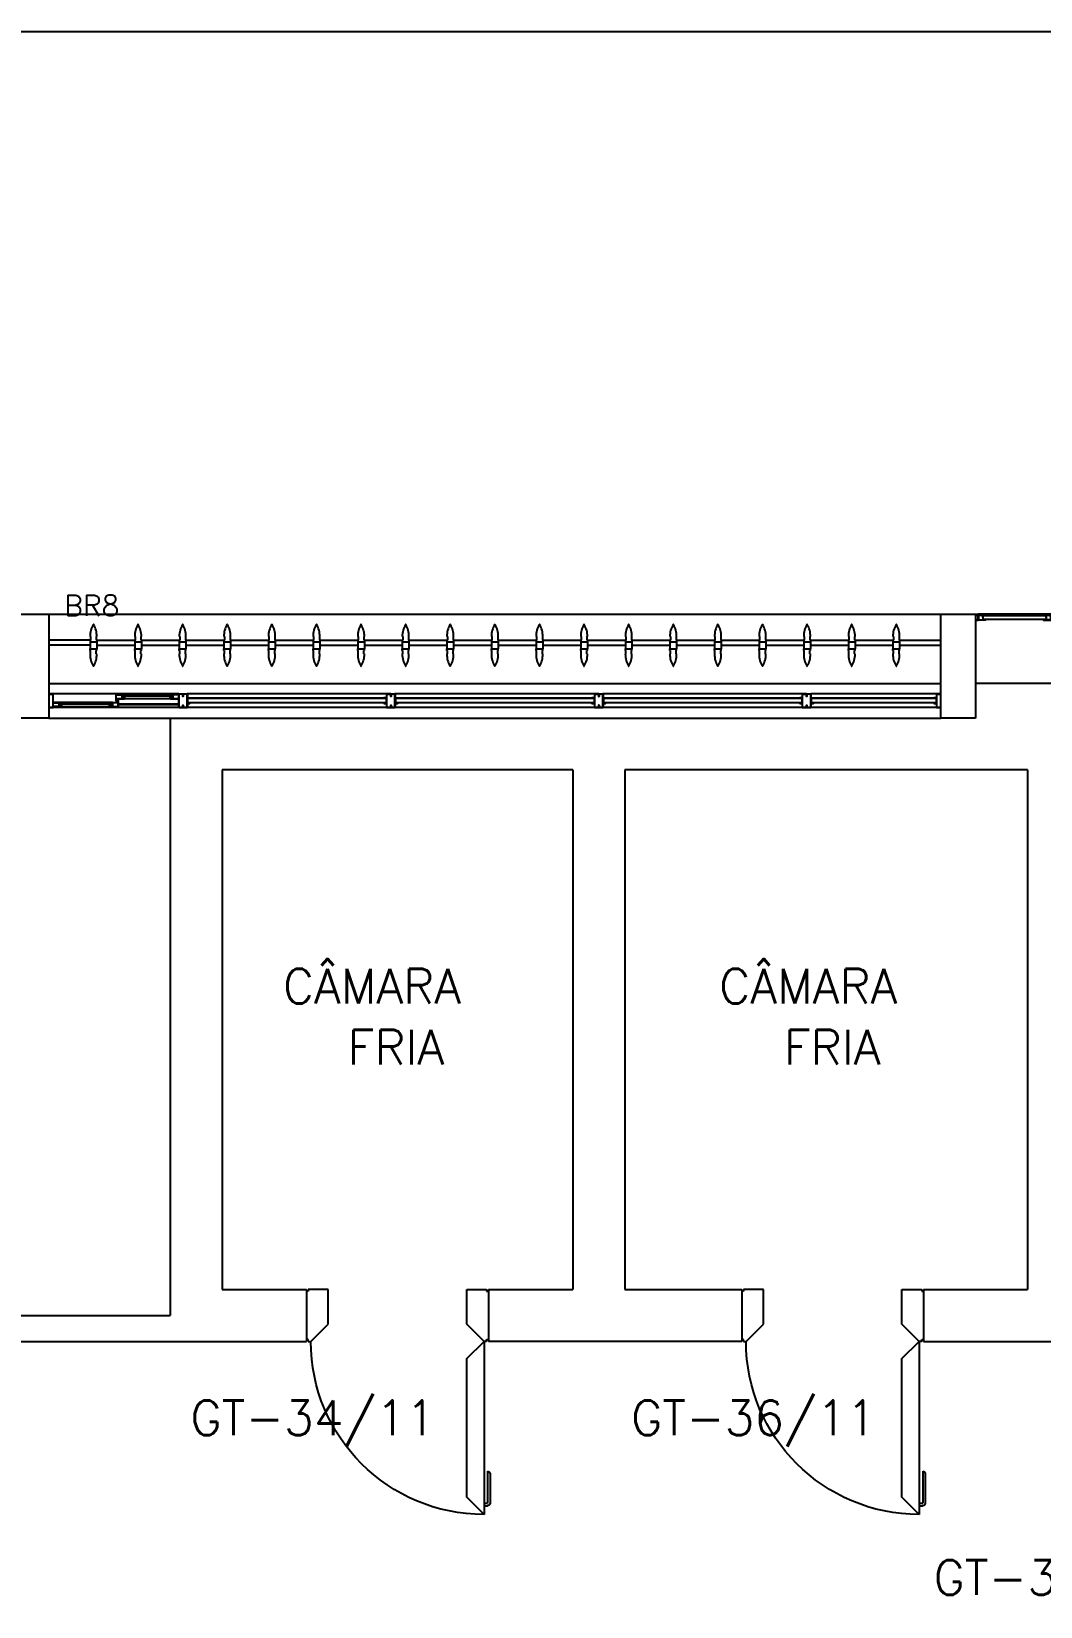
# Model space of a CAD drawing. Header units: millimetres. Extents: x 2686 to 2939, y 1294 to 1441.
# Drawn here: x 2840.22 to 2846.05, y 1405.24 to 1414.34 of the extents above; entities that cross this region are included whole.
import ezdxf

# ---------------------------------------------------------------- set-up
doc = ezdxf.new("R2010")
doc.units = ezdxf.units.MM
for name, color, linetype in [('AR-ALV', 2, 'Continuous'), ('AR-BRISES', 1, 'Continuous'), ('AR-CALÇADA', 1, 'Continuous'), ('AR-ESQ', 1, 'Continuous'), ('AR-ESTC', 3, 'Continuous'), ('AR-PEITORIL', 1, 'Continuous'), ('AR-PORTA', 1, 'Continuous'), ('BR-PAINEL', 1, 'Continuous'), ('BR-SUPORTE', 1, 'Continuous'), ('BR-TEXTO', 2, 'Continuous'), ('DT-ESQ-BAGUETE-C', 1, 'Continuous'), ('DT-ESQ-BAGUETE-V', 1, 'Continuous'), ('DT-ESQ-CHAPA DOBRADA-V', 1, 'Continuous'), ('DT-ESQ-MARCO-V', 1, 'Continuous'), ('DT-ESQ-PERFIL CADEIRA-C', 2, 'Continuous'), ('DT-ESQ-PERFIL CADEIRA-V', 2, 'Continuous'), ('DT-ESQ-PERFIL U SIMPLES-C', 2, 'Continuous'), ('DT-ESQ-PERFIL U-C', 2, 'Continuous'), ('DT-ESQ-PERFIL U-V', 1, 'Continuous'), ('DT-ESQ-VENEZIANA-C', 1, 'Continuous'), ('DT-ESQ-VENEZIANA-V', 1, 'Continuous'), ('DT-ESQ-VIDRO-C', 2, 'Continuous'), ('DT-TXTMOD', 1, 'Continuous'), ('ENDEREÇO', 2, 'Continuous'), ('ibio', 2, 'Continuous'), ('maçaneta', 1, 'Continuous'), ('mov', 1, 'Continuous'), ('pm1', 2, 'Continuous'), ('pm2', 2, 'Continuous'), ('TEXTO', 2, 'Continuous')]:
    doc.layers.add(name, color=color, linetype=linetype)
doc.styles.add('S10', font='simplex.shx', dxfattribs={"height": 0.1})
doc.styles.add('S12', font='simplex.shx', dxfattribs={"width": 1.1, "height": 0.12})
doc.styles.add('UNB-100', font='simplex.shx', dxfattribs={"height": 0.2})
doc.styles.add('UNB1-100', font='simplex.shx', dxfattribs={"height": 0.2})

# ---------------------------------------------------------------- blocks, each defined once
blk = doc.blocks.new('pe100-alv-01p')
at = {"layer": 'maçaneta'}
for p, q in [((-0.025, 1.25), (-0.005, 1.25)), ((-0.025, 1.235), (-0.005, 1.235)), ((-0.005, 1.05), (-0.005, 1.235)), ((0.01, 1.065), (0.01, 1.235))]:
    blk.add_line(p, q, dxfattribs=at)
for centre, start, end in [((-0.005, 1.235), 360, 90), ((-0.005, 1.065), 270, 360)]:
    blk.add_arc(centre, 0.015, start, end, dxfattribs=at)
at = {"layer": 'mov'}
blk.add_arc((-0.025, 0.3), 1, 90, 180, dxfattribs=at)
at = {"layer": 'pm1'}
for p, q in [((-0.025, 1.3), (-0.125, 1.2)), ((-0.025, 1.3), (-0.025, 1.3)), ((-0.025, 0.3), (-0.025, 1.3)), ((-0.125, 1.2), (-0.125, 0.4)), ((-0.125, 0.4), (-0.025, 0.3)), ((-1.04, 0.29), (-1.05, 0.29)), ((-1.05, 0.01), (-1.05, 0.29)), ((-1.04, 0.3), (-1.025, 0.3)), ((-1.04, 0.3), (-1.04, 0.29)), ((-1.025, 0.3), (-0.925, 0.2)), ((-0.025, 0.3), (-0.125, 0.2)), ((-0.025, 0.3), (-0.025, 0.3)), ((-0.01, 0.3), (-0.025, 0.3)), ((-0.01, 0.3), (-0.01, 0.29)), ((-0.925, 0.2), (-0.925, 0)), ((-0.125, 0.2), (-0.125, 0)), ((-1.04, 0.01), (-1.05, 0.01)), ((-1.04, 0), (-1.04, 0.01)), ((-0.925, 0), (-1.04, 0)), ((-0.125, 0), (-0.01, 0)), ((-0.01, 0), (-0.01, 0.01))]:
    blk.add_line(p, q, dxfattribs=at)
at = {"layer": 'pm2'}
for p, q in [((-0.01, 0.29), (0, 0.29)), ((0, 0.01), (0, 0.29)), ((-0.01, 0.01), (0, 0.01))]:
    blk.add_line(p, q, dxfattribs=at)
blk = doc.blocks.new('EF48-P')
at = {"layer": 'DT-ESQ-BAGUETE-C', "ltscale": 0.1}
for points in [[(4.7975, -0.08), (4.784, -0.08), (4.784, -0.0785), (4.797, -0.0785, 0.414214), (4.7975, -0.078), (4.7975, -0.067, 0.414214), (4.797, -0.0665), (4.784, -0.0665), (4.784, -0.065), (4.7975, -0.065, -0.414214), (4.799, -0.0665), (4.799, -0.0785, -0.414214)], [(5.0765, -0.08), (5.09, -0.08), (5.09, -0.0785), (5.077, -0.0785, -0.414214), (5.0765, -0.078), (5.0765, -0.067, -0.414214), (5.077, -0.0665), (5.09, -0.0665), (5.09, -0.065), (5.0765, -0.065, 0.414214), (5.075, -0.0665), (5.075, -0.0785, 0.414214)], [(4.4485, -0.125), (4.435, -0.125), (4.435, -0.1235), (4.448, -0.1235, 0.414214), (4.4485, -0.123), (4.4485, -0.112, 0.414214), (4.448, -0.1115), (4.435, -0.1115), (4.435, -0.11), (4.4485, -0.11, -0.414214), (4.45, -0.1115), (4.45, -0.1235, -0.414214)], [(4.714, -0.125), (4.7275, -0.125), (4.7275, -0.1235), (4.7145, -0.1235, -0.414214), (4.714, -0.123), (4.714, -0.112, -0.414214), (4.7145, -0.1115), (4.7275, -0.1115), (4.7275, -0.11), (4.714, -0.11, 0.414214), (4.7125, -0.1115), (4.7125, -0.1235, 0.414214)]]:
    blk.add_lwpolyline(points, format="xyb", close=True, dxfattribs=at)
at = {"layer": 'DT-ESQ-BAGUETE-V', "ltscale": 0.1}
for p, q in [((4.7975, -0.065), (5.0765, -0.065)), ((4.4485, -0.11), (4.714, -0.11))]:
    blk.add_line(p, q, dxfattribs=at)
at = {"layer": 'DT-ESQ-CHAPA DOBRADA-V', "ltscale": 0.1}
for p, q in [((4.4, -0.077), (4.749, -0.077)), ((4.4, -0.08), (4.749, -0.08))]:
    blk.add_line(p, q, dxfattribs=at)
at = {"layer": 'DT-ESQ-MARCO-V', "ltscale": 0.1}
for p, q in [((0.0235, -0.06), (0.7515, -0.06)), ((0.7985, -0.06), (1.9515, -0.06)), ((1.9985, -0.06), (3.1515, -0.06)), ((3.1985, -0.06), (4.3515, -0.06)), ((0.0235, -0.14), (0.7515, -0.14)), ((0.7985, -0.14), (1.9515, -0.14)), ((1.9985, -0.14), (3.1515, -0.14)), ((3.1985, -0.14), (4.3515, -0.14))]:
    blk.add_line(p, q, dxfattribs=at)
at = {"layer": 'DT-ESQ-PERFIL CADEIRA-C', "ltscale": 0.1}
for p, q in [((4.751, -0.0885), (4.7975, -0.0885)), ((5.125, -0.0885), (5.0765, -0.0885)), ((4.4, -0.1335), (4.4485, -0.1335)), ((4.7605, -0.1335), (4.714, -0.1335))]:
    blk.add_line(p, q, dxfattribs=at)
for points in [[(4.7975, -0.087, -1), (4.7975, -0.09), (4.751, -0.09, -0.414214), (4.749, -0.088), (4.749, -0.067, -0.414214), (4.751, -0.065), (4.7825, -0.065, -0.414214), (4.784, -0.0665), (4.784, -0.087)], [(4.784, -0.0885, -0.198913), (4.7829, -0.0881, -0.198913), (4.7825, -0.087), (4.7825, -0.067, 0.414214), (4.782, -0.0665), (4.751, -0.0665, 0.414214), (4.7505, -0.067), (4.7505, -0.088, 0.414214), (4.751, -0.0885)], [(5.0765, -0.09), (5.125, -0.09), (5.125, -0.0885), (5.09, -0.0885, 0.198912), (5.0911, -0.0881, 0.198913), (5.0915, -0.087), (5.0915, -0.067, -0.414214), (5.092, -0.0665), (5.125, -0.0665), (5.125, -0.065), (5.0915, -0.065, 0.414214), (5.09, -0.0665), (5.09, -0.0785), (5.09, -0.08), (5.09, -0.087), (5.0765, -0.087, 1)], [(4.4485, -0.135), (4.4, -0.135), (4.4, -0.1335), (4.435, -0.1335, -0.198912), (4.4339, -0.1331, -0.198913), (4.4335, -0.132), (4.4335, -0.112, 0.414214), (4.433, -0.1115), (4.4, -0.1115), (4.4, -0.11), (4.4335, -0.11, -0.414214), (4.435, -0.1115), (4.435, -0.1235), (4.435, -0.125), (4.435, -0.132), (4.4485, -0.132, -1)], [(4.714, -0.132, 1), (4.714, -0.135), (4.7605, -0.135, 0.414214), (4.7625, -0.133), (4.7625, -0.112, 0.414214), (4.7605, -0.11), (4.729, -0.11, 0.414214), (4.7275, -0.1115), (4.7275, -0.132)], [(4.7275, -0.1335, 0.198913), (4.7286, -0.1331, 0.198913), (4.729, -0.132), (4.729, -0.112, -0.414214), (4.7295, -0.1115), (4.7605, -0.1115, -0.414214), (4.761, -0.112), (4.761, -0.133, -0.414214), (4.7605, -0.1335)]]:
    blk.add_lwpolyline(points, format="xyb", close=True, dxfattribs=at)
at = {"layer": 'DT-ESQ-PERFIL CADEIRA-V', "ltscale": 0.1}
for p, q in [((4.7825, -0.09), (5.0765, -0.09)), ((4.4485, -0.135), (4.714, -0.135))]:
    blk.add_line(p, q, dxfattribs=at)
at = {"layer": 'DT-ESQ-PERFIL U SIMPLES-C', "ltscale": 0.1}
for points in [[(4.751, -0.102), (4.759, -0.102), (4.759, -0.1005), (4.751, -0.1005, -0.414214), (4.7505, -0.1), (4.7505, -0.092, -0.414214), (4.751, -0.0915), (4.759, -0.0915), (4.759, -0.09), (4.751, -0.09, 0.414214), (4.749, -0.092), (4.749, -0.1, 0.414214)], [(4.7605, -0.098), (4.7525, -0.098), (4.7525, -0.0995), (4.7605, -0.0995, -0.414214), (4.761, -0.1), (4.761, -0.108, -0.414214), (4.7605, -0.1085), (4.7525, -0.1085), (4.7525, -0.11), (4.7605, -0.11, 0.414214), (4.7625, -0.108), (4.7625, -0.1, 0.414214)]]:
    blk.add_lwpolyline(points, format="xyb", close=True, dxfattribs=at)
at = {"layer": 'DT-ESQ-PERFIL U-C', "ltscale": 0.1}
for points in [[(0.025, -0.1234), (0.025, -0.086), (0.0385, -0.086, 1), (0.0385, -0.083), (0.025, -0.083), (0.025, -0.0615, 0.414214), (0.0235, -0.06), (0.0015, -0.06, 0.414214), (0, -0.0615), (0, -0.075), (0.0015, -0.075), (0.0015, -0.0615), (0.0235, -0.0615), (0.0235, -0.083, 0.414214), (0.025, -0.0845, 0.414214), (0.0235, -0.086), (0.0235, -0.1234), (0.0235, -0.1385), (0.0015, -0.1385), (0.0015, -0.125), (0, -0.125), (0, -0.1385, 0.414214), (0.0015, -0.14), (0.0235, -0.14, 0.414214), (0.025, -0.1385)], [(0.04, -0.086), (0.0265, -0.086, 0.414214), (0.025, -0.0875), (0.025, -0.1145, 0.414214), (0.0265, -0.116), (0.04, -0.116), (0.04, -0.1145), (0.0265, -0.1145), (0.0265, -0.0875), (0.04, -0.0875)], [(0.75, -0.1234), (0.75, -0.086), (0.7365, -0.086, -1), (0.7365, -0.083), (0.75, -0.083), (0.75, -0.0615, -0.414214), (0.7515, -0.06), (0.7735, -0.06, -0.414214), (0.775, -0.0615), (0.775, -0.075), (0.7735, -0.075), (0.7735, -0.0615), (0.7515, -0.0615), (0.7515, -0.083, -0.414214), (0.75, -0.0845, -0.414214), (0.7515, -0.086), (0.7515, -0.1234), (0.7515, -0.1385), (0.7735, -0.1385), (0.7735, -0.125), (0.775, -0.125), (0.775, -0.1385, -0.414214), (0.7735, -0.14), (0.7515, -0.14, -0.414214), (0.75, -0.1385)], [(0.735, -0.086), (0.7485, -0.086, -0.414214), (0.75, -0.0875), (0.75, -0.1145, -0.414214), (0.7485, -0.116), (0.735, -0.116), (0.735, -0.1145), (0.7485, -0.1145), (0.7485, -0.0875), (0.735, -0.0875)], [(0.8, -0.1234), (0.8, -0.086), (0.8135, -0.086, 1), (0.8135, -0.083), (0.8, -0.083), (0.8, -0.0615, 0.414214), (0.7985, -0.06), (0.7765, -0.06, 0.414214), (0.775, -0.0615), (0.775, -0.075), (0.7765, -0.075), (0.7765, -0.0615), (0.7985, -0.0615), (0.7985, -0.083, 0.414214), (0.8, -0.0845, 0.414214), (0.7985, -0.086), (0.7985, -0.1234), (0.7985, -0.1385), (0.7765, -0.1385), (0.7765, -0.125), (0.775, -0.125), (0.775, -0.1385, 0.414214), (0.7765, -0.14), (0.7985, -0.14, 0.414214), (0.8, -0.1385)], [(0.815, -0.086), (0.8015, -0.086, 0.414214), (0.8, -0.0875), (0.8, -0.1145, 0.414214), (0.8015, -0.116), (0.815, -0.116), (0.815, -0.1145), (0.8015, -0.1145), (0.8015, -0.0875), (0.815, -0.0875)], [(1.95, -0.1234), (1.95, -0.086), (1.9365, -0.086, -1), (1.9365, -0.083), (1.95, -0.083), (1.95, -0.0615, -0.414214), (1.9515, -0.06), (1.9735, -0.06, -0.414214), (1.975, -0.0615), (1.975, -0.075), (1.9735, -0.075), (1.9735, -0.0615), (1.9515, -0.0615), (1.9515, -0.083, -0.414214), (1.95, -0.0845, -0.414214), (1.9515, -0.086), (1.9515, -0.1234), (1.9515, -0.1385), (1.9735, -0.1385), (1.9735, -0.125), (1.975, -0.125), (1.975, -0.1385, -0.414214), (1.9735, -0.14), (1.9515, -0.14, -0.414214), (1.95, -0.1385)], [(1.935, -0.086), (1.9485, -0.086, -0.414214), (1.95, -0.0875), (1.95, -0.1145, -0.414214), (1.9485, -0.116), (1.935, -0.116), (1.935, -0.1145), (1.9485, -0.1145), (1.9485, -0.0875), (1.935, -0.0875)], [(2, -0.1234), (2, -0.086), (2.0135, -0.086, 1), (2.0135, -0.083), (2, -0.083), (2, -0.0615, 0.414214), (1.9985, -0.06), (1.9765, -0.06, 0.414214), (1.975, -0.0615), (1.975, -0.075), (1.9765, -0.075), (1.9765, -0.0615), (1.9985, -0.0615), (1.9985, -0.083, 0.414214), (2, -0.0845, 0.414214), (1.9985, -0.086), (1.9985, -0.1234), (1.9985, -0.1385), (1.9765, -0.1385), (1.9765, -0.125), (1.975, -0.125), (1.975, -0.1385, 0.414214), (1.9765, -0.14), (1.9985, -0.14, 0.414214), (2, -0.1385)], [(2.015, -0.086), (2.0015, -0.086, 0.414214), (2, -0.0875), (2, -0.1145, 0.414214), (2.0015, -0.116), (2.015, -0.116), (2.015, -0.1145), (2.0015, -0.1145), (2.0015, -0.0875), (2.015, -0.0875)], [(3.15, -0.1234), (3.15, -0.086), (3.1365, -0.086, -1), (3.1365, -0.083), (3.15, -0.083), (3.15, -0.0615, -0.414214), (3.1515, -0.06), (3.1735, -0.06, -0.414214), (3.175, -0.0615), (3.175, -0.075), (3.1735, -0.075), (3.1735, -0.0615), (3.1515, -0.0615), (3.1515, -0.083, -0.414214), (3.15, -0.0845, -0.414214), (3.1515, -0.086), (3.1515, -0.1234), (3.1515, -0.1385), (3.1735, -0.1385), (3.1735, -0.125), (3.175, -0.125), (3.175, -0.1385, -0.414214), (3.1735, -0.14), (3.1515, -0.14, -0.414214), (3.15, -0.1385)], [(3.135, -0.086), (3.1485, -0.086, -0.414214), (3.15, -0.0875), (3.15, -0.1145, -0.414214), (3.1485, -0.116), (3.135, -0.116), (3.135, -0.1145), (3.1485, -0.1145), (3.1485, -0.0875), (3.135, -0.0875)], [(3.2, -0.1234), (3.2, -0.086), (3.2135, -0.086, 1), (3.2135, -0.083), (3.2, -0.083), (3.2, -0.0615, 0.414214), (3.1985, -0.06), (3.1765, -0.06, 0.414214), (3.175, -0.0615), (3.175, -0.075), (3.1765, -0.075), (3.1765, -0.0615), (3.1985, -0.0615), (3.1985, -0.083, 0.414214), (3.2, -0.0845, 0.414214), (3.1985, -0.086), (3.1985, -0.1234), (3.1985, -0.1385), (3.1765, -0.1385), (3.1765, -0.125), (3.175, -0.125), (3.175, -0.1385, 0.414214), (3.1765, -0.14), (3.1985, -0.14, 0.414214), (3.2, -0.1385)], [(3.215, -0.086), (3.2015, -0.086, 0.414214), (3.2, -0.0875), (3.2, -0.1145, 0.414214), (3.2015, -0.116), (3.215, -0.116), (3.215, -0.1145), (3.2015, -0.1145), (3.2015, -0.0875), (3.215, -0.0875)], [(4.35, -0.1234), (4.35, -0.086), (4.3365, -0.086, -1), (4.3365, -0.083), (4.35, -0.083), (4.35, -0.0615, -0.414214), (4.3515, -0.06), (4.3735, -0.06, -0.414214), (4.375, -0.0615), (4.375, -0.075), (4.3735, -0.075), (4.3735, -0.0615), (4.3515, -0.0615), (4.3515, -0.083, -0.414214), (4.35, -0.0845, -0.414214), (4.3515, -0.086), (4.3515, -0.1234), (4.3515, -0.1385), (4.3735, -0.1385), (4.3735, -0.125), (4.375, -0.125), (4.375, -0.1385, -0.414214), (4.3735, -0.14), (4.3515, -0.14, -0.414214), (4.35, -0.1385)], [(4.335, -0.086), (4.3485, -0.086, -0.414214), (4.35, -0.0875), (4.35, -0.1145, -0.414214), (4.3485, -0.116), (4.335, -0.116), (4.335, -0.1145), (4.3485, -0.1145), (4.3485, -0.0875), (4.335, -0.0875)], [(4.375, -0.0615, -0.414214), (4.3765, -0.06), (4.3985, -0.06, -0.414214), (4.4, -0.0615), (4.4, -0.1385, -0.414214), (4.3985, -0.14), (4.3765, -0.14, -0.414214), (4.375, -0.1385), (4.375, -0.125), (4.3765, -0.125), (4.3765, -0.138, 0.414214), (4.377, -0.1385), (4.398, -0.1385, 0.414214), (4.3985, -0.138), (4.3985, -0.062, 0.414214), (4.398, -0.0615), (4.377, -0.0615, 0.414214), (4.3765, -0.062), (4.3765, -0.075), (4.375, -0.075)], [(5.15, -0.0615, 0.414214), (5.1485, -0.06), (5.1265, -0.06, 0.414214), (5.125, -0.0615), (5.125, -0.1385, 0.414214), (5.1265, -0.14), (5.1485, -0.14, 0.414214), (5.15, -0.1385), (5.15, -0.125), (5.1485, -0.125), (5.1485, -0.138, -0.414214), (5.148, -0.1385), (5.127, -0.1385, -0.414214), (5.1265, -0.138), (5.1265, -0.062, -0.414214), (5.127, -0.0615), (5.148, -0.0615, -0.414214), (5.1485, -0.062), (5.1485, -0.075), (5.15, -0.075)]]:
    blk.add_lwpolyline(points, format="xyb", close=True, dxfattribs=at)
for points in [[(0.025, -0.0845), (0.0385, -0.0845)], [(0.75, -0.0845), (0.7365, -0.0845)], [(0.8, -0.0845), (0.8135, -0.0845)], [(1.95, -0.0845), (1.9365, -0.0845)], [(2, -0.0845), (2.0135, -0.0845)], [(3.15, -0.0845), (3.1365, -0.0845)], [(3.2, -0.0845), (3.2135, -0.0845)], [(4.35, -0.0845), (4.3365, -0.0845)]]:
    blk.add_lwpolyline(points, dxfattribs=at)
at = {"layer": 'DT-ESQ-PERFIL U-V', "ltscale": 0.1}
for p, q in [((4.3985, -0.06), (5.1265, -0.06)), ((4.3985, -0.14), (5.1265, -0.14))]:
    blk.add_line(p, q, dxfattribs=at)
at = {"layer": 'DT-ESQ-VENEZIANA-C', "ltscale": 0.1}
for p, q in [((0.0265, -0.113), (0.7485, -0.113)), ((0.0265, -0.1145), (0.7485, -0.1145)), ((0.8015, -0.113), (1.9485, -0.113)), ((0.8015, -0.1145), (1.9485, -0.1145)), ((2.0015, -0.113), (3.1485, -0.113)), ((2.0015, -0.1145), (3.1485, -0.1145)), ((3.2015, -0.113), (4.3485, -0.113)), ((3.2015, -0.1145), (4.3485, -0.1145))]:
    blk.add_line(p, q, dxfattribs=at)
at = {"layer": 'DT-ESQ-VENEZIANA-V', "ltscale": 0.1}
for p, q in [((0.0265, -0.0875), (0.7485, -0.0875)), ((0.8015, -0.0875), (1.9485, -0.0875)), ((2.0015, -0.0875), (3.1485, -0.0875)), ((3.2015, -0.0875), (4.3485, -0.0875))]:
    blk.add_line(p, q, dxfattribs=at)
at = {"layer": 'DT-ESQ-VIDRO-C', "ltscale": 0.1}
for points in [[(5.0875, -0.085), (5.0875, -0.082), (4.7865, -0.082), (4.7865, -0.085)], [(4.438, -0.13), (4.438, -0.127), (4.7245, -0.127), (4.7245, -0.13)]]:
    blk.add_lwpolyline(points, close=True, dxfattribs=at)
at = {"layer": 'DT-TXTMOD', "ltscale": 0.1, "style": 'S10', "flags": 3}
for tag, p in [('M01', (0.025, -0.28)), ('M02', (0.3253, -0.28)), ('M03', (0.627, -0.28)), ('M04', (0.9288, -0.28)), ('M05', (1.2306, -0.28)), ('M06', (1.5323, -0.28)), ('M07', (1.8341, -0.28)), ('M08', (2.1359, -0.28)), ('M09', (2.4376, -0.28)), ('M10', (2.7394, -0.28)), ('M11', (3.0412, -0.28)), ('M12', (3.3429, -0.28)), ('M13', (3.6447, -0.28)), ('M14', (3.9464, -0.28)), ('M15', (4.2482, -0.28)), ('M16', (4.55, -0.28)), ('M17', (4.8517, -0.28))]:
    blk.add_attdef(tag, p, '', height=0.1, dxfattribs=at)
blk = doc.blocks.new('BR-MODULO8')
at = {"layer": 'BR-PAINEL'}
for p, q in [((-4.9117, 0.27), (-4.9092, 0.27)), ((-4.9117, 0.25), (-4.9117, 0.24)), ((-4.9117, 0.25), (-4.9092, 0.25)), ((-4.9117, 0.24), (-4.8733, 0.24)), ((-4.9117, 0.24), (-4.9117, 0.2)), ((-4.9117, 0.2), (-4.8733, 0.2)), ((-4.9117, 0.19), (-4.9117, 0.2)), ((-4.9117, 0.19), (-4.9092, 0.19)), ((-4.9092, 0.27), (-4.9092, 0.25)), ((-4.9092, 0.17), (-4.9092, 0.19)), ((-4.8758, 0.27), (-4.8758, 0.25)), ((-4.8733, 0.27), (-4.8758, 0.27)), ((-4.8733, 0.25), (-4.8758, 0.25)), ((-4.8733, 0.19), (-4.8758, 0.19)), ((-4.8758, 0.17), (-4.8758, 0.19)), ((-4.8733, 0.25), (-4.8733, 0.24)), ((-4.8733, 0.24), (-4.8733, 0.2)), ((-4.8733, 0.19), (-4.8733, 0.2)), ((-4.6542, 0.27), (-4.6517, 0.27)), ((-4.6542, 0.25), (-4.6542, 0.24)), ((-4.6542, 0.25), (-4.6517, 0.25)), ((-4.6542, 0.24), (-4.6158, 0.24)), ((-4.6542, 0.24), (-4.6542, 0.2)), ((-4.6542, 0.2), (-4.6158, 0.2)), ((-4.6542, 0.19), (-4.6542, 0.2)), ((-4.6542, 0.19), (-4.6517, 0.19)), ((-4.6517, 0.27), (-4.6517, 0.25)), ((-4.6517, 0.17), (-4.6517, 0.19)), ((-4.6183, 0.27), (-4.6183, 0.25)), ((-4.6158, 0.27), (-4.6183, 0.27)), ((-4.6158, 0.25), (-4.6183, 0.25)), ((-4.6158, 0.19), (-4.6183, 0.19)), ((-4.6183, 0.17), (-4.6183, 0.19)), ((-4.6158, 0.25), (-4.6158, 0.24)), ((-4.6158, 0.24), (-4.6158, 0.2)), ((-4.6158, 0.19), (-4.6158, 0.2)), ((-4.3967, 0.27), (-4.3942, 0.27)), ((-4.3967, 0.25), (-4.3967, 0.24)), ((-4.3967, 0.25), (-4.3942, 0.25)), ((-4.3967, 0.24), (-4.3583, 0.24)), ((-4.3967, 0.24), (-4.3967, 0.2)), ((-4.3967, 0.2), (-4.3583, 0.2)), ((-4.3967, 0.19), (-4.3967, 0.2)), ((-4.3967, 0.19), (-4.3942, 0.19)), ((-4.3942, 0.27), (-4.3942, 0.25)), ((-4.3942, 0.17), (-4.3942, 0.19)), ((-4.3608, 0.27), (-4.3608, 0.25)), ((-4.3583, 0.27), (-4.3608, 0.27)), ((-4.3583, 0.25), (-4.3608, 0.25)), ((-4.3583, 0.19), (-4.3608, 0.19)), ((-4.3608, 0.17), (-4.3608, 0.19)), ((-4.3583, 0.25), (-4.3583, 0.24)), ((-4.3583, 0.24), (-4.3583, 0.2)), ((-4.3583, 0.19), (-4.3583, 0.2)), ((-4.1392, 0.27), (-4.1367, 0.27)), ((-4.1392, 0.25), (-4.1392, 0.24)), ((-4.1392, 0.25), (-4.1367, 0.25)), ((-4.1392, 0.24), (-4.1008, 0.24)), ((-4.1392, 0.24), (-4.1392, 0.2)), ((-4.1392, 0.2), (-4.1008, 0.2)), ((-4.1392, 0.19), (-4.1392, 0.2)), ((-4.1392, 0.19), (-4.1367, 0.19)), ((-4.1367, 0.27), (-4.1367, 0.25)), ((-4.1367, 0.17), (-4.1367, 0.19)), ((-4.1033, 0.27), (-4.1033, 0.25)), ((-4.1008, 0.27), (-4.1033, 0.27)), ((-4.1008, 0.25), (-4.1033, 0.25)), ((-4.1008, 0.19), (-4.1033, 0.19)), ((-4.1033, 0.17), (-4.1033, 0.19)), ((-4.1008, 0.25), (-4.1008, 0.24)), ((-4.1008, 0.24), (-4.1008, 0.2)), ((-4.1008, 0.19), (-4.1008, 0.2)), ((-3.8817, 0.27), (-3.8792, 0.27)), ((-3.8817, 0.25), (-3.8817, 0.24)), ((-3.8817, 0.25), (-3.8792, 0.25)), ((-3.8817, 0.24), (-3.8433, 0.24)), ((-3.8817, 0.24), (-3.8817, 0.2)), ((-3.8817, 0.2), (-3.8433, 0.2)), ((-3.8817, 0.19), (-3.8817, 0.2)), ((-3.8817, 0.19), (-3.8792, 0.19)), ((-3.8792, 0.27), (-3.8792, 0.25)), ((-3.8792, 0.17), (-3.8792, 0.19)), ((-3.8458, 0.27), (-3.8458, 0.25)), ((-3.8433, 0.27), (-3.8458, 0.27)), ((-3.8433, 0.25), (-3.8458, 0.25)), ((-3.8433, 0.19), (-3.8458, 0.19)), ((-3.8458, 0.17), (-3.8458, 0.19)), ((-3.8433, 0.25), (-3.8433, 0.24)), ((-3.8433, 0.24), (-3.8433, 0.2)), ((-3.8433, 0.19), (-3.8433, 0.2)), ((-3.6242, 0.27), (-3.6217, 0.27)), ((-3.6242, 0.25), (-3.6242, 0.24)), ((-3.6242, 0.25), (-3.6217, 0.25)), ((-3.6242, 0.24), (-3.5858, 0.24)), ((-3.6242, 0.24), (-3.6242, 0.2)), ((-3.6242, 0.2), (-3.5858, 0.2)), ((-3.6242, 0.19), (-3.6242, 0.2)), ((-3.6242, 0.19), (-3.6217, 0.19)), ((-3.6217, 0.27), (-3.6217, 0.25)), ((-3.6217, 0.17), (-3.6217, 0.19)), ((-3.5883, 0.27), (-3.5883, 0.25)), ((-3.5858, 0.27), (-3.5883, 0.27)), ((-3.5858, 0.25), (-3.5883, 0.25)), ((-3.5858, 0.19), (-3.5883, 0.19)), ((-3.5883, 0.17), (-3.5883, 0.19)), ((-3.5858, 0.25), (-3.5858, 0.24)), ((-3.5858, 0.24), (-3.5858, 0.2)), ((-3.5858, 0.19), (-3.5858, 0.2)), ((-3.3667, 0.27), (-3.3642, 0.27)), ((-3.3667, 0.25), (-3.3667, 0.24)), ((-3.3667, 0.25), (-3.3642, 0.25)), ((-3.3667, 0.24), (-3.3283, 0.24)), ((-3.3667, 0.24), (-3.3667, 0.2)), ((-3.3667, 0.2), (-3.3283, 0.2)), ((-3.3667, 0.19), (-3.3667, 0.2)), ((-3.3667, 0.19), (-3.3642, 0.19)), ((-3.3642, 0.27), (-3.3642, 0.25)), ((-3.3642, 0.17), (-3.3642, 0.19)), ((-3.3308, 0.27), (-3.3308, 0.25)), ((-3.3283, 0.27), (-3.3308, 0.27)), ((-3.3283, 0.25), (-3.3308, 0.25)), ((-3.3283, 0.19), (-3.3308, 0.19)), ((-3.3308, 0.17), (-3.3308, 0.19)), ((-3.3283, 0.25), (-3.3283, 0.24)), ((-3.3283, 0.24), (-3.3283, 0.2)), ((-3.3283, 0.19), (-3.3283, 0.2)), ((-3.1092, 0.27), (-3.1067, 0.27)), ((-3.1092, 0.25), (-3.1092, 0.24)), ((-3.1092, 0.25), (-3.1067, 0.25)), ((-3.1092, 0.24), (-3.0708, 0.24)), ((-3.1092, 0.24), (-3.1092, 0.2)), ((-3.1092, 0.2), (-3.0708, 0.2)), ((-3.1092, 0.19), (-3.1092, 0.2)), ((-3.1092, 0.19), (-3.1067, 0.19)), ((-3.1067, 0.27), (-3.1067, 0.25)), ((-3.1067, 0.17), (-3.1067, 0.19)), ((-3.0733, 0.27), (-3.0733, 0.25)), ((-3.0708, 0.27), (-3.0733, 0.27)), ((-3.0708, 0.25), (-3.0733, 0.25)), ((-3.0708, 0.19), (-3.0733, 0.19)), ((-3.0733, 0.17), (-3.0733, 0.19)), ((-3.0708, 0.25), (-3.0708, 0.24)), ((-3.0708, 0.24), (-3.0708, 0.2)), ((-3.0708, 0.19), (-3.0708, 0.2)), ((-2.8517, 0.27), (-2.8492, 0.27)), ((-2.8517, 0.25), (-2.8517, 0.24)), ((-2.8517, 0.25), (-2.8492, 0.25)), ((-2.8517, 0.24), (-2.8133, 0.24)), ((-2.8517, 0.24), (-2.8517, 0.2)), ((-2.8517, 0.2), (-2.8133, 0.2)), ((-2.8517, 0.19), (-2.8517, 0.2)), ((-2.8517, 0.19), (-2.8492, 0.19)), ((-2.8492, 0.27), (-2.8492, 0.25)), ((-2.8492, 0.17), (-2.8492, 0.19)), ((-2.8158, 0.27), (-2.8158, 0.25)), ((-2.8133, 0.27), (-2.8158, 0.27)), ((-2.8133, 0.25), (-2.8158, 0.25)), ((-2.8133, 0.19), (-2.8158, 0.19)), ((-2.8158, 0.17), (-2.8158, 0.19)), ((-2.8133, 0.25), (-2.8133, 0.24)), ((-2.8133, 0.24), (-2.8133, 0.2)), ((-2.8133, 0.19), (-2.8133, 0.2)), ((-2.5942, 0.27), (-2.5917, 0.27)), ((-2.5942, 0.25), (-2.5942, 0.24)), ((-2.5942, 0.25), (-2.5917, 0.25)), ((-2.5942, 0.24), (-2.5558, 0.24)), ((-2.5942, 0.24), (-2.5942, 0.2)), ((-2.5942, 0.2), (-2.5558, 0.2)), ((-2.5942, 0.19), (-2.5942, 0.2)), ((-2.5942, 0.19), (-2.5917, 0.19)), ((-2.5917, 0.27), (-2.5917, 0.25)), ((-2.5917, 0.17), (-2.5917, 0.19)), ((-2.5583, 0.27), (-2.5583, 0.25)), ((-2.5558, 0.27), (-2.5583, 0.27)), ((-2.5558, 0.25), (-2.5583, 0.25)), ((-2.5558, 0.19), (-2.5583, 0.19)), ((-2.5583, 0.17), (-2.5583, 0.19)), ((-2.5558, 0.25), (-2.5558, 0.24)), ((-2.5558, 0.24), (-2.5558, 0.2)), ((-2.5558, 0.19), (-2.5558, 0.2)), ((-2.3367, 0.27), (-2.3342, 0.27)), ((-2.3367, 0.25), (-2.3367, 0.24)), ((-2.3367, 0.25), (-2.3342, 0.25)), ((-2.3367, 0.24), (-2.2983, 0.24)), ((-2.3367, 0.24), (-2.3367, 0.2)), ((-2.3367, 0.2), (-2.2983, 0.2)), ((-2.3367, 0.19), (-2.3367, 0.2)), ((-2.3367, 0.19), (-2.3342, 0.19)), ((-2.3342, 0.27), (-2.3342, 0.25)), ((-2.3342, 0.17), (-2.3342, 0.19)), ((-2.3008, 0.27), (-2.3008, 0.25)), ((-2.2983, 0.27), (-2.3008, 0.27)), ((-2.2983, 0.25), (-2.3008, 0.25)), ((-2.2983, 0.19), (-2.3008, 0.19)), ((-2.3008, 0.17), (-2.3008, 0.19)), ((-2.2983, 0.25), (-2.2983, 0.24)), ((-2.2983, 0.24), (-2.2983, 0.2)), ((-2.2983, 0.19), (-2.2983, 0.2)), ((-2.0792, 0.27), (-2.0767, 0.27)), ((-2.0792, 0.25), (-2.0792, 0.24)), ((-2.0792, 0.25), (-2.0767, 0.25)), ((-2.0792, 0.24), (-2.0408, 0.24)), ((-2.0792, 0.24), (-2.0792, 0.2)), ((-2.0792, 0.2), (-2.0408, 0.2)), ((-2.0792, 0.19), (-2.0792, 0.2)), ((-2.0792, 0.19), (-2.0767, 0.19)), ((-2.0767, 0.27), (-2.0767, 0.25)), ((-2.0767, 0.17), (-2.0767, 0.19)), ((-2.0433, 0.27), (-2.0433, 0.25)), ((-2.0408, 0.27), (-2.0433, 0.27)), ((-2.0408, 0.25), (-2.0433, 0.25)), ((-2.0408, 0.19), (-2.0433, 0.19)), ((-2.0433, 0.17), (-2.0433, 0.19)), ((-2.0408, 0.25), (-2.0408, 0.24)), ((-2.0408, 0.24), (-2.0408, 0.2)), ((-2.0408, 0.19), (-2.0408, 0.2)), ((-1.8217, 0.27), (-1.8192, 0.27)), ((-1.8217, 0.25), (-1.8217, 0.24)), ((-1.8217, 0.25), (-1.8192, 0.25)), ((-1.8217, 0.24), (-1.7833, 0.24)), ((-1.8217, 0.24), (-1.8217, 0.2)), ((-1.8217, 0.2), (-1.7833, 0.2)), ((-1.8217, 0.19), (-1.8217, 0.2)), ((-1.8217, 0.19), (-1.8192, 0.19)), ((-1.8192, 0.27), (-1.8192, 0.25)), ((-1.8192, 0.17), (-1.8192, 0.19)), ((-1.7858, 0.27), (-1.7858, 0.25)), ((-1.7833, 0.27), (-1.7858, 0.27)), ((-1.7833, 0.25), (-1.7858, 0.25)), ((-1.7833, 0.19), (-1.7858, 0.19)), ((-1.7858, 0.17), (-1.7858, 0.19)), ((-1.7833, 0.25), (-1.7833, 0.24)), ((-1.7833, 0.24), (-1.7833, 0.2)), ((-1.7833, 0.19), (-1.7833, 0.2)), ((-1.5642, 0.27), (-1.5617, 0.27)), ((-1.5642, 0.25), (-1.5642, 0.24)), ((-1.5642, 0.25), (-1.5617, 0.25)), ((-1.5642, 0.24), (-1.5258, 0.24)), ((-1.5642, 0.24), (-1.5642, 0.2)), ((-1.5642, 0.2), (-1.5258, 0.2)), ((-1.5642, 0.19), (-1.5642, 0.2)), ((-1.5642, 0.19), (-1.5617, 0.19)), ((-1.5617, 0.27), (-1.5617, 0.25)), ((-1.5617, 0.17), (-1.5617, 0.19)), ((-1.5283, 0.27), (-1.5283, 0.25)), ((-1.5258, 0.27), (-1.5283, 0.27)), ((-1.5258, 0.25), (-1.5283, 0.25)), ((-1.5258, 0.19), (-1.5283, 0.19)), ((-1.5283, 0.17), (-1.5283, 0.19)), ((-1.5258, 0.25), (-1.5258, 0.24)), ((-1.5258, 0.24), (-1.5258, 0.2)), ((-1.5258, 0.19), (-1.5258, 0.2)), ((-1.3067, 0.27), (-1.3042, 0.27)), ((-1.3067, 0.25), (-1.3067, 0.24)), ((-1.3067, 0.25), (-1.3042, 0.25)), ((-1.3067, 0.24), (-1.2683, 0.24)), ((-1.3067, 0.24), (-1.3067, 0.2)), ((-1.3067, 0.2), (-1.2683, 0.2)), ((-1.3067, 0.19), (-1.3067, 0.2)), ((-1.3067, 0.19), (-1.3042, 0.19)), ((-1.3042, 0.27), (-1.3042, 0.25)), ((-1.3042, 0.17), (-1.3042, 0.19)), ((-1.2708, 0.27), (-1.2708, 0.25)), ((-1.2683, 0.27), (-1.2708, 0.27)), ((-1.2683, 0.25), (-1.2708, 0.25)), ((-1.2683, 0.19), (-1.2708, 0.19)), ((-1.2708, 0.17), (-1.2708, 0.19)), ((-1.2683, 0.25), (-1.2683, 0.24)), ((-1.2683, 0.24), (-1.2683, 0.2)), ((-1.2683, 0.19), (-1.2683, 0.2)), ((-1.0492, 0.27), (-1.0467, 0.27)), ((-1.0492, 0.25), (-1.0492, 0.24)), ((-1.0492, 0.25), (-1.0467, 0.25)), ((-1.0492, 0.24), (-1.0108, 0.24)), ((-1.0492, 0.24), (-1.0492, 0.2)), ((-1.0492, 0.2), (-1.0108, 0.2)), ((-1.0492, 0.19), (-1.0492, 0.2)), ((-1.0492, 0.19), (-1.0467, 0.19)), ((-1.0467, 0.27), (-1.0467, 0.25)), ((-1.0467, 0.17), (-1.0467, 0.19)), ((-1.0133, 0.27), (-1.0133, 0.25)), ((-1.0108, 0.27), (-1.0133, 0.27)), ((-1.0108, 0.25), (-1.0133, 0.25)), ((-1.0108, 0.19), (-1.0133, 0.19)), ((-1.0133, 0.17), (-1.0133, 0.19)), ((-1.0108, 0.25), (-1.0108, 0.24)), ((-1.0108, 0.24), (-1.0108, 0.2)), ((-1.0108, 0.19), (-1.0108, 0.2)), ((-0.7917, 0.27), (-0.7892, 0.27)), ((-0.7917, 0.25), (-0.7917, 0.24)), ((-0.7917, 0.25), (-0.7892, 0.25)), ((-0.7917, 0.24), (-0.7533, 0.24)), ((-0.7917, 0.24), (-0.7917, 0.2)), ((-0.7917, 0.2), (-0.7533, 0.2)), ((-0.7917, 0.19), (-0.7917, 0.2)), ((-0.7917, 0.19), (-0.7892, 0.19)), ((-0.7892, 0.27), (-0.7892, 0.25)), ((-0.7892, 0.17), (-0.7892, 0.19)), ((-0.7558, 0.27), (-0.7558, 0.25)), ((-0.7533, 0.27), (-0.7558, 0.27)), ((-0.7533, 0.25), (-0.7558, 0.25)), ((-0.7533, 0.19), (-0.7558, 0.19)), ((-0.7558, 0.17), (-0.7558, 0.19)), ((-0.7533, 0.25), (-0.7533, 0.24)), ((-0.7533, 0.24), (-0.7533, 0.2)), ((-0.7533, 0.19), (-0.7533, 0.2)), ((-0.5342, 0.27), (-0.5317, 0.27)), ((-0.5342, 0.25), (-0.5317, 0.25)), ((-0.5342, 0.25), (-0.5342, 0.24)), ((-0.5342, 0.24), (-0.5342, 0.2)), ((-0.5342, 0.24), (-0.4958, 0.24)), ((-0.5342, 0.19), (-0.5342, 0.2)), ((-0.5342, 0.2), (-0.4958, 0.2)), ((-0.5342, 0.19), (-0.5317, 0.19)), ((-0.5317, 0.27), (-0.5317, 0.25)), ((-0.5317, 0.17), (-0.5317, 0.19)), ((-0.4958, 0.27), (-0.4983, 0.27)), ((-0.4983, 0.27), (-0.4983, 0.25)), ((-0.4958, 0.25), (-0.4983, 0.25)), ((-0.4983, 0.17), (-0.4983, 0.19)), ((-0.4958, 0.19), (-0.4983, 0.19)), ((-0.4958, 0.25), (-0.4958, 0.24)), ((-0.4958, 0.24), (-0.4958, 0.2)), ((-0.4958, 0.19), (-0.4958, 0.2)), ((-0.2767, 0.27), (-0.2742, 0.27)), ((-0.2767, 0.25), (-0.2767, 0.24)), ((-0.2767, 0.25), (-0.2742, 0.25)), ((-0.2767, 0.24), (-0.2383, 0.24)), ((-0.2767, 0.24), (-0.2767, 0.2)), ((-0.2767, 0.2), (-0.2383, 0.2)), ((-0.2767, 0.19), (-0.2767, 0.2)), ((-0.2767, 0.19), (-0.2742, 0.19)), ((-0.2742, 0.27), (-0.2742, 0.25)), ((-0.2742, 0.17), (-0.2742, 0.19)), ((-0.2408, 0.27), (-0.2408, 0.25)), ((-0.2383, 0.27), (-0.2408, 0.27)), ((-0.2383, 0.25), (-0.2408, 0.25)), ((-0.2383, 0.19), (-0.2408, 0.19)), ((-0.2408, 0.17), (-0.2408, 0.19)), ((-0.2383, 0.25), (-0.2383, 0.24)), ((-0.2383, 0.24), (-0.2383, 0.2)), ((-0.2383, 0.19), (-0.2383, 0.2)), ((-4.9117, 0.17), (-4.9092, 0.17)), ((-4.8733, 0.17), (-4.8758, 0.17)), ((-4.6542, 0.17), (-4.6517, 0.17)), ((-4.6158, 0.17), (-4.6183, 0.17)), ((-4.3967, 0.17), (-4.3942, 0.17)), ((-4.3583, 0.17), (-4.3608, 0.17)), ((-4.1392, 0.17), (-4.1367, 0.17)), ((-4.1008, 0.17), (-4.1033, 0.17)), ((-3.8817, 0.17), (-3.8792, 0.17)), ((-3.8433, 0.17), (-3.8458, 0.17)), ((-3.6242, 0.17), (-3.6217, 0.17)), ((-3.5858, 0.17), (-3.5883, 0.17)), ((-3.3667, 0.17), (-3.3642, 0.17)), ((-3.3283, 0.17), (-3.3308, 0.17)), ((-3.1092, 0.17), (-3.1067, 0.17)), ((-3.0708, 0.17), (-3.0733, 0.17)), ((-2.8517, 0.17), (-2.8492, 0.17)), ((-2.8133, 0.17), (-2.8158, 0.17)), ((-2.5942, 0.17), (-2.5917, 0.17)), ((-2.5558, 0.17), (-2.5583, 0.17)), ((-2.3367, 0.17), (-2.3342, 0.17)), ((-2.2983, 0.17), (-2.3008, 0.17)), ((-2.0792, 0.17), (-2.0767, 0.17)), ((-2.0408, 0.17), (-2.0433, 0.17)), ((-1.8217, 0.17), (-1.8192, 0.17)), ((-1.7833, 0.17), (-1.7858, 0.17)), ((-1.5642, 0.17), (-1.5617, 0.17)), ((-1.5258, 0.17), (-1.5283, 0.17)), ((-1.3067, 0.17), (-1.3042, 0.17)), ((-1.2683, 0.17), (-1.2708, 0.17)), ((-1.0492, 0.17), (-1.0467, 0.17)), ((-1.0108, 0.17), (-1.0133, 0.17)), ((-0.7917, 0.17), (-0.7892, 0.17)), ((-0.7533, 0.17), (-0.7558, 0.17)), ((-0.5342, 0.17), (-0.5317, 0.17)), ((-0.4958, 0.17), (-0.4983, 0.17)), ((-0.2767, 0.17), (-0.2742, 0.17)), ((-0.2383, 0.17), (-0.2408, 0.17))]:
    blk.add_line(p, q, dxfattribs=at)
for centre, radius, start, end in [((-4.7867, 0.2739), 0.1251, 148.47206, 181.77204), ((-4.8925, 0.3387), 0.001, 37.1012, 142.8988), ((-4.9983, 0.2739), 0.1251, 358.22796, 31.52794), ((-4.5292, 0.2739), 0.1251, 148.47206, 181.77204), ((-4.635, 0.3387), 0.001, 37.1012, 142.8988), ((-4.7408, 0.2739), 0.1251, 358.22796, 31.52794), ((-4.2717, 0.2739), 0.1251, 148.47206, 181.77204), ((-4.3775, 0.3387), 0.001, 37.1012, 142.8988), ((-4.4833, 0.2739), 0.1251, 358.22796, 31.52794), ((-4.0142, 0.2739), 0.1251, 148.47206, 181.77204), ((-4.12, 0.3387), 0.001, 37.1012, 142.8988), ((-4.2258, 0.2739), 0.1251, 358.22796, 31.52794), ((-3.7567, 0.2739), 0.1251, 148.47206, 181.77204), ((-3.8625, 0.3387), 0.001, 37.1012, 142.8988), ((-3.9683, 0.2739), 0.1251, 358.22796, 31.52794), ((-3.4992, 0.2739), 0.1251, 148.47206, 181.77204), ((-3.605, 0.3387), 0.001, 37.1012, 142.8988), ((-3.7108, 0.2739), 0.1251, 358.22796, 31.52794), ((-3.2417, 0.2739), 0.1251, 148.47206, 181.77204), ((-3.3475, 0.3387), 0.001, 37.1012, 142.8988), ((-3.4533, 0.2739), 0.1251, 358.22796, 31.52794), ((-2.9842, 0.2739), 0.1251, 148.47206, 181.77204), ((-3.09, 0.3387), 0.001, 37.1012, 142.8988), ((-3.1958, 0.2739), 0.1251, 358.22796, 31.52794), ((-2.7267, 0.2739), 0.1251, 148.47206, 181.77204), ((-2.8325, 0.3387), 0.001, 37.1012, 142.8988), ((-2.9383, 0.2739), 0.1251, 358.22796, 31.52794), ((-2.4692, 0.2739), 0.1251, 148.47206, 181.77204), ((-2.575, 0.3387), 0.001, 37.1012, 142.8988), ((-2.6808, 0.2739), 0.1251, 358.22796, 31.52794), ((-2.2117, 0.2739), 0.1251, 148.47206, 181.77204), ((-2.3175, 0.3387), 0.001, 37.1012, 142.8988), ((-2.4233, 0.2739), 0.1251, 358.22796, 31.52794), ((-1.9542, 0.2739), 0.1251, 148.47206, 181.77204), ((-2.06, 0.3387), 0.001, 37.1012, 142.8988), ((-2.1658, 0.2739), 0.1251, 358.22796, 31.52794), ((-1.6967, 0.2739), 0.1251, 148.47206, 181.77204), ((-1.8025, 0.3387), 0.001, 37.1012, 142.8988), ((-1.9083, 0.2739), 0.1251, 358.22796, 31.52794), ((-1.4392, 0.2739), 0.1251, 148.47206, 181.77204), ((-1.545, 0.3387), 0.001, 37.1012, 142.8988), ((-1.6508, 0.2739), 0.1251, 358.22796, 31.52794), ((-1.1817, 0.2739), 0.1251, 148.47206, 181.77204), ((-1.2875, 0.3387), 0.001, 37.1012, 142.8988), ((-1.3933, 0.2739), 0.1251, 358.22796, 31.52794), ((-0.9242, 0.2739), 0.1251, 148.47206, 181.77204), ((-1.03, 0.3387), 0.001, 37.1012, 142.8988), ((-1.1358, 0.2739), 0.1251, 358.22796, 31.52794), ((-0.6667, 0.2739), 0.1251, 148.47206, 181.77204), ((-0.7725, 0.3387), 0.001, 37.1012, 142.8988), ((-0.8783, 0.2739), 0.1251, 358.22796, 31.52794), ((-0.4092, 0.2739), 0.1251, 148.47206, 181.77204), ((-0.515, 0.3387), 0.001, 37.1012, 142.8988), ((-0.6208, 0.2739), 0.1251, 358.22796, 31.52794), ((-0.1517, 0.2739), 0.1251, 148.47206, 181.77204), ((-0.2575, 0.3387), 0.001, 37.1012, 142.8988), ((-0.3633, 0.2739), 0.1251, 358.22796, 31.52794), ((-4.7867, 0.1661), 0.1251, 178.22796, 211.52794), ((-4.8925, 0.1013), 0.001, 217.1012, 322.8988), ((-4.9983, 0.1661), 0.1251, 328.47206, 1.77204), ((-4.5292, 0.1661), 0.1251, 178.22796, 211.52794), ((-4.635, 0.1013), 0.001, 217.1012, 322.8988), ((-4.7408, 0.1661), 0.1251, 328.47206, 1.77204), ((-4.2717, 0.1661), 0.1251, 178.22796, 211.52794), ((-4.3775, 0.1013), 0.001, 217.1012, 322.8988), ((-4.4833, 0.1661), 0.1251, 328.47206, 1.77204), ((-4.0142, 0.1661), 0.1251, 178.22796, 211.52794), ((-4.12, 0.1013), 0.001, 217.1012, 322.8988), ((-4.2258, 0.1661), 0.1251, 328.47206, 1.77204), ((-3.7567, 0.1661), 0.1251, 178.22796, 211.52794), ((-3.8625, 0.1013), 0.001, 217.1012, 322.8988), ((-3.9683, 0.1661), 0.1251, 328.47206, 1.77204), ((-3.4992, 0.1661), 0.1251, 178.22796, 211.52794), ((-3.605, 0.1013), 0.001, 217.1012, 322.8988), ((-3.7108, 0.1661), 0.1251, 328.47206, 1.77204), ((-3.2417, 0.1661), 0.1251, 178.22796, 211.52794), ((-3.3475, 0.1013), 0.001, 217.1012, 322.8988), ((-3.4533, 0.1661), 0.1251, 328.47206, 1.77204), ((-2.9842, 0.1661), 0.1251, 178.22796, 211.52794), ((-3.09, 0.1013), 0.001, 217.1012, 322.8988), ((-3.1958, 0.1661), 0.1251, 328.47206, 1.77204), ((-2.7267, 0.1661), 0.1251, 178.22796, 211.52794), ((-2.8325, 0.1013), 0.001, 217.1012, 322.8988), ((-2.9383, 0.1661), 0.1251, 328.47206, 1.77204), ((-2.4692, 0.1661), 0.1251, 178.22796, 211.52794), ((-2.575, 0.1013), 0.001, 217.1012, 322.8988), ((-2.6808, 0.1661), 0.1251, 328.47206, 1.77204), ((-2.2117, 0.1661), 0.1251, 178.22796, 211.52794), ((-2.3175, 0.1013), 0.001, 217.1012, 322.8988), ((-2.4233, 0.1661), 0.1251, 328.47206, 1.77204), ((-1.9542, 0.1661), 0.1251, 178.22796, 211.52794), ((-2.06, 0.1013), 0.001, 217.1012, 322.8988), ((-2.1658, 0.1661), 0.1251, 328.47206, 1.77204), ((-1.6967, 0.1661), 0.1251, 178.22796, 211.52794), ((-1.8025, 0.1013), 0.001, 217.1012, 322.8988), ((-1.9083, 0.1661), 0.1251, 328.47206, 1.77204), ((-1.4392, 0.1661), 0.1251, 178.22796, 211.52794), ((-1.545, 0.1013), 0.001, 217.1012, 322.8988), ((-1.6508, 0.1661), 0.1251, 328.47206, 1.77204), ((-1.1817, 0.1661), 0.1251, 178.22796, 211.52794), ((-1.2875, 0.1013), 0.001, 217.1012, 322.8988), ((-1.3933, 0.1661), 0.1251, 328.47206, 1.77204), ((-0.9242, 0.1661), 0.1251, 178.22796, 211.52794), ((-1.03, 0.1013), 0.001, 217.1012, 322.8988), ((-1.1358, 0.1661), 0.1251, 328.47206, 1.77204), ((-0.6667, 0.1661), 0.1251, 178.22796, 211.52794), ((-0.7725, 0.1013), 0.001, 217.1012, 322.8988), ((-0.8783, 0.1661), 0.1251, 328.47206, 1.77204), ((-0.4092, 0.1661), 0.1251, 178.22796, 211.52794), ((-0.515, 0.1013), 0.001, 217.1012, 322.8988), ((-0.6208, 0.1661), 0.1251, 328.47206, 1.77204), ((-0.1517, 0.1661), 0.1251, 178.22796, 211.52794), ((-0.2575, 0.1013), 0.001, 217.1012, 322.8988), ((-0.3633, 0.1661), 0.1251, 328.47206, 1.77204)]:
    blk.add_arc(centre, radius, start, end, dxfattribs=at)
at = {"layer": 'BR-SUPORTE'}
for p, q in [((-4.9117, 0.25), (-5.15, 0.25)), ((-4.9117, 0.22), (-5.15, 0.22)), ((-4.8733, 0.25), (-4.6517, 0.25)), ((-4.8733, 0.22), (-4.6542, 0.22)), ((-4.6158, 0.25), (-4.3942, 0.25)), ((-4.6158, 0.22), (-4.3967, 0.22)), ((-4.3583, 0.25), (-4.1367, 0.25)), ((-4.3583, 0.22), (-4.1392, 0.22)), ((-4.1008, 0.25), (-3.8792, 0.25)), ((-4.1008, 0.22), (-3.8817, 0.22)), ((-3.8433, 0.25), (-3.6217, 0.25)), ((-3.8433, 0.22), (-3.6242, 0.22)), ((-3.5858, 0.25), (-3.3642, 0.25)), ((-3.5858, 0.22), (-3.3667, 0.22)), ((-3.3283, 0.25), (-3.1067, 0.25)), ((-3.3283, 0.22), (-3.1092, 0.22)), ((-3.0708, 0.25), (-2.8492, 0.25)), ((-3.0708, 0.22), (-2.8517, 0.22)), ((-2.8133, 0.25), (-2.5917, 0.25)), ((-2.8133, 0.22), (-2.5942, 0.22)), ((-2.5558, 0.25), (-2.3342, 0.25)), ((-2.5558, 0.22), (-2.3367, 0.22)), ((-2.2983, 0.25), (-2.0767, 0.25)), ((-2.2983, 0.22), (-2.0792, 0.22)), ((-2.0408, 0.25), (-1.8192, 0.25)), ((-2.0408, 0.22), (-1.8217, 0.22)), ((-1.7833, 0.25), (-1.5617, 0.25)), ((-1.7833, 0.22), (-1.5642, 0.22)), ((-1.5258, 0.25), (-1.3042, 0.25)), ((-1.5258, 0.22), (-1.3067, 0.22)), ((-1.2683, 0.25), (-1.0467, 0.25)), ((-1.2683, 0.22), (-1.0492, 0.22)), ((-1.0108, 0.25), (-0.7892, 0.25)), ((-1.0108, 0.22), (-0.7917, 0.22)), ((-0.7533, 0.25), (-0.5317, 0.25)), ((-0.7533, 0.22), (-0.5342, 0.22)), ((-0.4958, 0.25), (-0.2742, 0.25)), ((-0.4958, 0.22), (-0.2767, 0.22)), ((-0.2383, 0.25), (0, 0.25)), ((-0.2383, 0.22), (0, 0.22))]:
    blk.add_line(p, q, dxfattribs=at)
blk = doc.blocks.new('EF01C-P')
at = {"layer": 'DT-ESQ-BAGUETE-C', "ltscale": 0.1}
for points in [[(0.0015, 0.035), (0.015, 0.035), (0.015, 0.0335), (0.0015, 0.0335), (0.0015, 0.005), (0.015, 0.005), (0.015, 0.0035), (0.0015, 0.0035, -0.414214), (0, 0.005), (0, 0.0335, -0.414214)], [(0.4485, 0.035), (0.435, 0.035), (0.435, 0.0335), (0.4485, 0.0335), (0.4485, 0.005), (0.435, 0.005), (0.435, 0.0035), (0.4485, 0.0035, 0.414214), (0.45, 0.005), (0.45, 0.0335, 0.414214)]]:
    blk.add_lwpolyline(points, format="xyb", close=True, dxfattribs=at)
at = {"layer": 'DT-ESQ-PERFIL CADEIRA-C', "ltscale": 0.1}
for points in [[(0.01, 0.0015), (0.01, 0.003), (0.0015, 0.003, 1), (0.0015, 0), (0.015, 0, 0.414214), (0.0165, 0.0015), (0.0165, 0.0335), (0.043, 0.0335)], [(0.043, 0.0065), (0.018, 0.0065), (0.018, 0.0165), (0.0165, 0.0165), (0.0165, 0.0065, 0.414214), (0.018, 0.005), (0.043, 0.005), (0.0565, 0.005, 1), (0.0565, 0.008), (0.043, 0.008), (0.043, 0.02), (0.043, 0.032), (0.0565, 0.032, 1), (0.0565, 0.035), (0.043, 0.035), (0.0165, 0.035, 0.414214), (0.015, 0.0335), (0.015, 0.0015), (0.0015, 0.0015)], [(0.0415, 0.02), (0.0415, 0.032, -0.414214), (0.043, 0.0335), (0.0565, 0.0335)], [(0.0415, 0.02), (0.0415, 0.008, 0.414214), (0.043, 0.0065), (0.0565, 0.0065)], [(0.407, 0.0065), (0.432, 0.0065), (0.432, 0.0165), (0.4335, 0.0165), (0.4335, 0.0065, -0.414214), (0.432, 0.005), (0.407, 0.005), (0.3935, 0.005, -1), (0.3935, 0.008), (0.407, 0.008), (0.407, 0.02), (0.407, 0.032), (0.3935, 0.032, -1), (0.3935, 0.035), (0.407, 0.035), (0.4335, 0.035, -0.414214), (0.435, 0.0335), (0.435, 0.0015), (0.4485, 0.0015)], [(0.4085, 0.02), (0.4085, 0.032, 0.414214), (0.407, 0.0335), (0.3935, 0.0335)], [(0.4085, 0.02), (0.4085, 0.008, -0.414214), (0.407, 0.0065), (0.3935, 0.0065)], [(0.44, 0.0015), (0.44, 0.003), (0.4485, 0.003, -1), (0.4485, 0), (0.435, 0, -0.414214), (0.4335, 0.0015), (0.4335, 0.0335), (0.407, 0.0335)]]:
    blk.add_lwpolyline(points, format="xyb", dxfattribs=at)
at = {"layer": 'DT-ESQ-PERFIL CADEIRA-V', "ltscale": 0.1}
blk.add_line((0.015, 0), (0.435, 0), dxfattribs=at)
at = {"layer": 'DT-ESQ-VENEZIANA-C', "ltscale": 0.1}
for p, q in [((0.043, 0.0105), (0.407, 0.0105)), ((0.043, 0.009), (0.407, 0.009))]:
    blk.add_line(p, q, dxfattribs=at)
at = {"layer": 'DT-ESQ-VENEZIANA-V', "ltscale": 0.1}
blk.add_line((0.043, 0.031), (0.407, 0.031), dxfattribs=at)
at = {"layer": 'DT-TXTMOD', "ltscale": 0.1, "style": 'S10', "flags": 3}
blk.add_attdef('EF01C', (0.0208, -0.14), '', height=0.1, dxfattribs=at)

msp = doc.modelspace()

# ---------------------------------------------------------------- linework, layer by layer
at = {"layer": 'AR-ALV'}
for p, q in [((2846.1207, 1410.5749), (2845.6707, 1410.5749)), ((2841.0207, 1410.3749), (2845.4707, 1410.3749)), ((2841.0207, 1410.3749), (2841.0207, 1406.9249)), ((2841.3207, 1410.0749), (2841.3207, 1407.0749)), ((2843.3457, 1410.0749), (2841.3207, 1410.0749)), ((2843.3457, 1410.0749), (2843.3457, 1407.0749)), ((2843.6457, 1410.0749), (2843.6457, 1407.0749)), ((2845.9707, 1410.0749), (2843.6457, 1410.0749)), ((2845.9707, 1410.0749), (2845.9707, 1407.0749)), ((2841.3207, 1407.0749), (2841.8082, 1407.0749)), ((2841.8082, 1407.0749), (2841.8082, 1406.7749)), ((2842.8582, 1407.0749), (2843.3457, 1407.0749)), ((2842.8582, 1407.0749), (2842.8582, 1406.7749)), ((2843.6457, 1407.0749), (2844.3207, 1407.0749)), ((2844.3207, 1407.0749), (2844.3207, 1406.7749)), ((2845.3707, 1407.0749), (2845.3707, 1406.7749)), ((2845.3707, 1407.0749), (2845.9707, 1407.0749)), ((2839.1207, 1406.9249), (2841.0207, 1406.9249)), ((2839.1207, 1406.9249), (2841.0215, 1406.9249)), ((2839.1207, 1406.7749), (2841.8082, 1406.7749)), ((2844.3207, 1406.7749), (2842.8582, 1406.7749)), ((2845.3707, 1406.7749), (2846.1207, 1406.7749))]:
    msp.add_line(p, q, dxfattribs=at)
at = {"layer": 'AR-CALÇADA'}
msp.add_line((2809.1105, 1414.3399), (2874.4707, 1414.3399), dxfattribs=at)
at = {"layer": 'AR-ESTC'}
for p, q in [((2840.1207, 1410.9749), (2840.3207, 1410.9749)), ((2840.3207, 1410.9749), (2840.3207, 1410.3749)), ((2845.4707, 1410.3749), (2845.4707, 1410.9749)), ((2845.4707, 1410.9749), (2845.6707, 1410.9749)), ((2845.6707, 1410.9749), (2845.6707, 1410.3749)), ((2840.3207, 1410.3749), (2840.1207, 1410.3749)), ((2845.6707, 1410.3749), (2845.4707, 1410.3749))]:
    msp.add_line(p, q, dxfattribs=at)
at = {"layer": 'AR-PEITORIL'}
for p, q in [((2840.3207, 1410.5749), (2845.4707, 1410.5749)), ((2840.3207, 1410.3749), (2845.4707, 1410.3749))]:
    msp.add_line(p, q, dxfattribs=at)
at = {"layer": 'ibio'}
msp.add_line((2803.4707, 1410.9749), (2846.3207, 1410.9749), dxfattribs=at)

# ---------------------------------------------------------------- block references
at = {"layer": 'AR-BRISES'}
ref = msp.add_blockref('BR-MODULO8', (2845.4707, 1410.5749), dxfattribs=at)
ref.add_attrib('BR', 'BR8', (2840.4092, 1410.9645), dxfattribs={"layer": 'BR-TEXTO', "height": 0.12, "style": 'S12'})
at = {"layer": 'AR-ESQ', "rotation": 180}
for name, p in [('EF01C-P', (2846.1207, 1410.9749)), ('EF48-P', (2845.4707, 1410.3749))]:
    msp.add_blockref(name, p, dxfattribs=at)
at = {"layer": 'AR-PORTA', "xscale": -1, "rotation": 180}
for p in [(2842.8582, 1407.0749), (2845.3707, 1407.0749)]:
    msp.add_blockref('pe100-alv-01p', p, dxfattribs=at)

# ---------------------------------------------------------------- texts
at = {"layer": 'ENDEREÇO', "style": 'UNB1-100'}
for s, p in [('GT-34/11', (2841.1385, 1406.234)), ('GT-36/11', (2843.6826, 1406.234)), ('GT-37/9', (2845.4285, 1405.3102))]:
    msp.add_text(s, height=0.2, dxfattribs=at).set_placement(p)
at = {"layer": 'TEXTO', "style": 'UNB-100'}
for s, p in [('CÂMARA', (2841.672, 1408.7265)), ('CÂMARA', (2844.1907, 1408.7265)), ('FRIA', (2842.0461, 1408.374)), ('FRIA', (2844.5649, 1408.374))]:
    msp.add_text(s, height=0.2, dxfattribs=at).set_placement(p)

doc.saveas('drawing.dxf')
